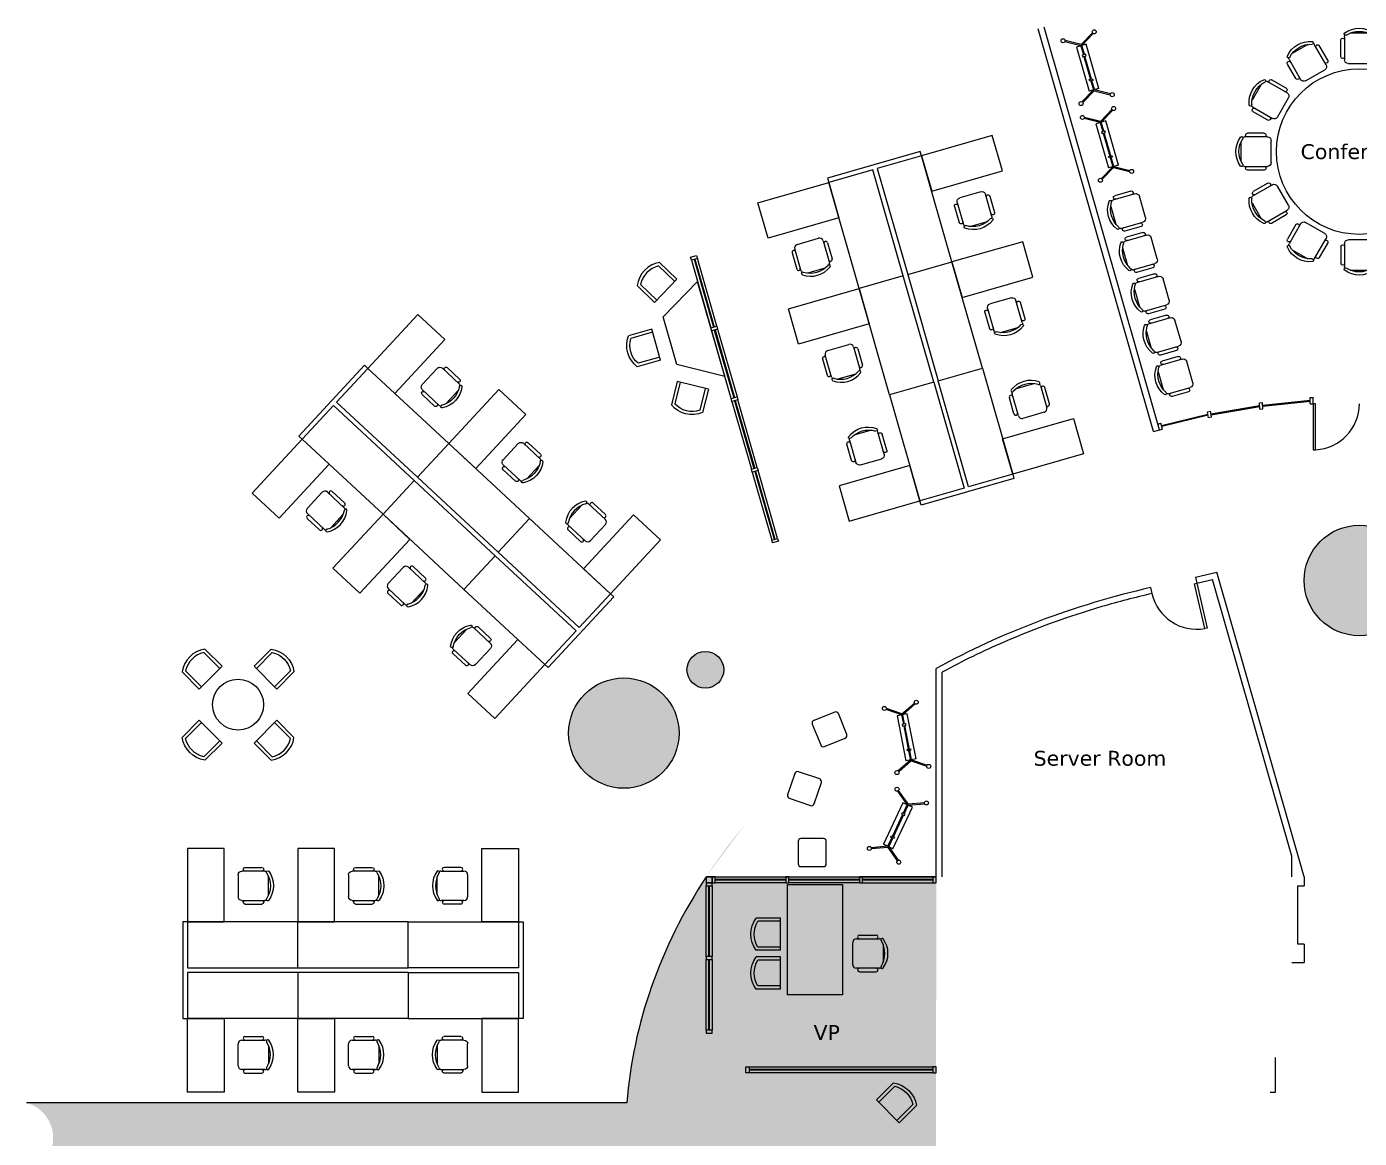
# Model space of a CAD drawing. Header units: centimetres. Extents: x -2208 to 2099, y -1841 to 1842.
# Drawn here: x -2208 to 0, y 0 to 1842 of the extents above; entities that cross this region are included whole.
import ezdxf
from ezdxf.enums import TextEntityAlignment as Align

# ---------------------------------------------------------------- set-up
doc = ezdxf.new("R2010")
doc.units = ezdxf.units.CM
doc.header["$LTSCALE"] = 48
doc.header["$MEASUREMENT"] = 0
doc.layers.get('0').update_dxf_attribs({"linetype": 'CONTINUOUS'})
for name, color, linetype in [('A-door', 3, 'CONTINUOUS'), ('A-flor-patn', 5, 'CONTINUOUS'), ('A-note', 7, 'CONTINUOUS'), ('A-wall', 1, 'CONTINUOUS')]:
    doc.layers.add(name, color=color, linetype=linetype)
for name, color, linetype, true_color in [('A-flor-fill', 7, 'CONTINUOUS', 0xe8eafd), ('A-furn', 7, 'CONTINUOUS', 0x007300), ('A-furn-glass', 7, 'CONTINUOUS', 0x009494), ('A-furn-syst', 7, 'CONTINUOUS', 0x850000)]:
    doc.layers.add(name, color=color, linetype=linetype, true_color=true_color)
doc.styles.add('Title', font='verdana.ttf')

# ---------------------------------------------------------------- blocks, each defined once
blk = doc.blocks.new('CoffeeChair')
at = {"linetype": 'Continuous'}
for p, q in [((-10.49999999978263, -6.756363620752381e-05), (-10.50010151138667, 15.77575360218032)), ((-8.399999999825923, -5.405090894328168e-05), (-8.400094464599533, 14.68062594878722)), ((8.399999999826377, 5.405090894328168e-05), (8.399905535052767, 14.68073405060511)), ((10.49999999978286, 6.756363620752381e-05), (10.4998984887593, 15.77579851126859)), ((10.49999999978286, 6.756363620752381e-05), (-10.49999999978263, -6.756363620752381e-05))]:
    blk.add_line(p, q, dxfattribs=at)
for radius, start, end in [(17.54929558892543, 53.25083670738347, 126.7494083498814), (15.44929558892548, 57.06374148575811, 122.9369358688072)]:
    blk.add_arc((-7.144025016714295e-05, 1.714205174906283), radius, start, end, dxfattribs=at)
blk = doc.blocks.new('OfficeChair')
at = {"color": 0}
for p, q in [((-9.599999999999909, 2.400000000000091), (-9.599999999999909, 17.40000000000009)), ((-5.952091793397813, 19.79999999999995), (5.952091793397813, 19.79999999999995)), ((9.599999999999909, 17.40000000000009), (9.599999999999909, 2.400000000000091)), ((-12, 4.400000000000091), (-12, 15.40000000000009)), ((12, 4.400000000000091), (12, 15.40000000000009)), ((7.199999999999818, 0), (-7.199999999999818, 0))]:
    blk.add_line(p, q, dxfattribs=at)
for centre, radius, start, end in [((-8.93427515625126, 19.21854397323614), 0.8634848993067097, 126.1745029890212, 306.1745029890212), ((-7.199999999999818, 17.40000000000009), 2.4, 153.7164312021626, 180), ((0, 7), 16, 53.8254970109788, 126.1745029890212), ((0, 5.258873381212197), 15.71215325983861, 57.57575250459609, 122.4242474954039), ((8.93427515625126, 19.21854397323614), 0.8634848993067097, 233.8254970109788, 53.8254970109788), ((7.199999999999818, 17.40000000000009), 2.4, 0, 26.28356879783745), ((-10.80000000000018, 15.40000000000009), 1.2, 0, 180), ((10.80000000000018, 15.40000000000009), 1.2, 0, 180), ((-10.80000000000018, 4.400000000000091), 1.2, 180, 0), ((-7.199999999999818, 2.400000000000091), 2.4, 180, 270), ((7.199999999999818, 2.400000000000091), 2.4, 270, 0), ((10.80000000000018, 4.400000000000091), 1.2, 180, 0)]:
    blk.add_arc(centre, radius, start, end, dxfattribs=at)
blk = doc.blocks.new('*U9')
at = {"layer": 'A-furn', "xscale": -2.54, "yscale": 2.54, "zscale": 2.54}
blk.add_blockref('OfficeChair', (-1.565681138486535e-15, -29.21), dxfattribs=at)
blk = doc.blocks.new('*U10')
at = {"layer": 'A-wall', "color": 0, "linetype": 'ByBlock', "lineweight": -2, "transparency": 16777216}
blk.add_blockref('*U9', (-1.271119140942602e-07, 1809.915280010283), dxfattribs=at)
for p, rotation in [((-87.63000012711194, 1786.434892277544), 29.99999999999999), ((87.62999987288818, 1786.434892277544), 329.9999999999999), ((-151.7796123943727, 1722.285280010283), 59.99999999999999), ((151.7796121401489, 1722.285280010283), 299.9999999999999), ((-175.260000127112, 1634.655280010283), 90), ((175.2599998728882, 1634.655280010283), 270), ((-151.7796123943727, 1547.025280010283), 120), ((151.7796121401489, 1547.025280010283), 240), ((-87.63000012711205, 1482.875667743022), 150), ((87.629999872888, 1482.875667743022), 209.9999999999999), ((-1.271119570205798e-07, 1459.395280010283), 180)]:
    blk.add_blockref('*U9', p, dxfattribs=dict(at, rotation=rotation))

msp = doc.modelspace()

# ---------------------------------------------------------------- hatches: boundary and pattern name
at = {"layer": 'A-flor-fill'}
h = msp.add_hatch(color=256, dxfattribs=at)
h.dxf.hatch_style = 1
h.paths.add_polyline_path([(1038.39236687405, 1201.298669397598, 1), (916.4723668740497, 1201.298669397598, 1)])
h.paths.add_polyline_path([(1916.516703142678, 128.748963809152, 1), (2099.396703142678, 128.748963809152, 1)])
h.paths.add_polyline_path([(1607.486372009439, -116.9105131654046, 1), (1485.566372009439, -116.9105131654046, 1)])
h.paths.add_polyline_path([(91.55092720561959, 923.9920623268588, 1), (-91.3290727943803, 923.9920623268588, 1)])
h.paths.add_polyline_path([(111.4973584997558, -760.3382769764362, 1), (50.53735849975578, -760.3382769764362, 1)])
h.paths.add_polyline_path([(732.6353299377148, -993.1944696397625, 1), (671.6753299377148, -993.1944696397625, 1)])
h.paths.add_polyline_path([(59.52319557057933, -1204.308879529106, 1), (-123.3568044294208, -1204.308879529106, 1)])
h.paths.add_polyline_path([(-973.8901556576553, -803.5186536380791, 1), (-1095.810155657655, -803.5186536380791, 1)])
h.paths.add_polyline_path([(-1140.830466512913, -685.0511847122086, 1), (-1201.790466512913, -685.0511847122086, 1)])
h.paths.add_polyline_path([(-1052.920558636741, 776.1319916199685, 1), (-1113.880558636741, 776.1319916199685, 1)])
h.paths.add_polyline_path([(-1309.946514832543, 671.0814089904317, 1), (-1127.066514832543, 671.0814089904317, 1)])
h = msp.add_hatch(color=256, dxfattribs=at)
h.dxf.hatch_style = 1
edge = h.paths.add_edge_path()
edge.add_line((-700.9290977978502, 433.0409012155934), (-1082.150927205622, 433.1385325023165))
edge.add_ellipse((3.374644518381619, 0.09367149388262078), major_axis=(-1219.200000930956, 0), ratio=0.7801877187911285, start_angle=332.9183807886959, end_angle=356.4781850931019)
edge.add_line((-1213.522875674057, 58.52482332331467), (-2207.982255270148, 58.52482354280807))
edge.add_arc((-2225.04, 2.220050873802393e-07), 60.96, 0, 73.75061869493283, ccw=False)
edge.add_arc((-2225.04, -2.22005096404132e-07), 60.96000000000001, -73.75061869493283, 4.173214165348327e-07, ccw=False)
edge.add_line((-2207.982255270148, -58.52482354280809), (-1213.508073381322, -58.52482376230438))
edge.add_ellipse((3.374644518381619, 0.09367149388262078), major_axis=(-1219.200000930956, 0), ratio=0.7801877187911285, start_angle=363.5331209494697, end_angle=387.0942941384804)
edge.add_line((-1082.028112448621, -433.1385325022462), (-701.150952186485, -433.2360755188611))
edge.add_line((-701.1509521864849, -433.2360755188611), (-700.9290977978503, 433.0409012155934))

# ---------------------------------------------------------------- linework, layer by layer
at = {"layer": 'A-door'}
for points in [[(-76.08907279438037, 1140.623358790004), (-72.27907279438037, 1140.623358790004), (-72.27907279438037, 1216.823358790004), (-76.08907279438037, 1216.823358790004)], [(-252.0242866802363, 845.2392323024441), (-255.7367928551679, 844.3828457652413), (-272.8645235992234, 918.6329692638535), (-269.1520174242918, 919.4893558010564)]]:
    msp.add_lwpolyline(points, close=True, dxfattribs=at)
for centre, start, end in [((-76.08907279438037, 1216.823358790004), 272.8624052260994, 0), ((-269.1520174242918, 919.4893558010564), 192.9895518277201, 280.1271466015984)]:
    msp.add_arc(centre, 76.295190543048, start, end, dxfattribs=at)
at = {"layer": 'A-flor-patn'}
for p, q in [((-1082.150927205621, 433.1385325023166), (-700.9290977978504, 433.0409012155934)), ((-1213.522875674057, 58.52482332331466), (-2207.982255270148, 58.52482354280808))]:
    msp.add_line(p, q, dxfattribs=at)
for centre, radius in [((0.1109272056196278, 923.9920623268588), 91.44), ((-1083.400558636741, 776.1319916199685), 30.48), ((-1218.506514832543, 671.0814089904317), 91.44)]:
    msp.add_circle(centre, radius, dxfattribs=at)
msp.add_ellipse((3.374644518381619, 0.09367149388262078), major_axis=(-1219.200000930956, 0), ratio=0.7801877187911285, start_param=5.810521885170979, end_param=6.221718041408397, dxfattribs=at)
at = {"layer": 'A-furn'}
for p, q in [((-461.4034460098839, 1810.091918450623), (-487.8588787781761, 1816.694735933146)), ((-460.9421416625864, 1811.940221266494), (-487.3975744308775, 1818.543038749021)), ((-452.2467991794799, 1812.715169072124), (-468.7287634742104, 1807.993317953418)), ((-460.9421416625864, 1811.940221266494), (-441.9962176020225, 1831.549889370683)), ((-459.572116643803, 1810.616568574921), (-440.626192583238, 1830.22623667911)), ((-431.2607942074496, 1739.461994428881), (-452.2467991794799, 1812.715169072124)), ((-468.7287634742104, 1807.993317953418), (-447.7427585021778, 1734.740143310171)), ((-459.572116643803, 1810.616568574921), (-461.4034460098839, 1810.091918450623)), ((-461.4034460098839, 1810.091918450623), (-457.0691355610814, 1794.962693012652)), ((-455.2378061950006, 1795.487343136953), (-459.572116643803, 1810.616568574921)), ((-456.3624566472777, 1792.495978935415), (-445.4584304004596, 1754.434683322581)), ((-443.6271010343788, 1754.959333446882), (-454.5311272811992, 1793.020629059715)), ((-444.7517514866548, 1751.967969245344), (-440.4174410378558, 1736.838743807376)), ((-438.5861116717727, 1737.363393931675), (-442.9204221205763, 1752.492619369645)), ((-440.4174410378558, 1736.838743807376), (-459.3633650984208, 1717.229075703188)), ((-439.0474160190713, 1735.515091115803), (-457.9933400796329, 1715.905423011614)), ((-431.2607942074496, 1739.461994428881), (-447.7427585021778, 1734.740143310171)), ((-440.4174410378558, 1736.838743807376), (-438.5861116717727, 1737.363393931675)), ((-439.0474160190713, 1735.515091115803), (-412.591983250779, 1728.912273633276)), ((-438.5861116717727, 1737.363393931675), (-412.1306789034839, 1730.76057644915)), ((-428.8163104197424, 1684.813988080836), (-409.8703863591784, 1704.423656185025)), ((-427.446285400959, 1683.490335389263), (-408.500361340394, 1703.100003493452)), ((-429.2776147670398, 1682.965685264965), (-455.733047535332, 1689.568502747488)), ((-428.8163104197424, 1684.813988080836), (-455.2717431880334, 1691.416805563363)), ((-420.1209679366359, 1685.588935886466), (-436.6029322313664, 1680.867084767759)), ((-436.6029322313664, 1680.867084767759), (-415.6169272593337, 1607.613910124513)), ((-427.446285400959, 1683.490335389263), (-429.2776147670398, 1682.965685264965)), ((-429.2776147670398, 1682.965685264965), (-424.9433043182373, 1667.836459826994)), ((-423.1119749521566, 1668.361109951295), (-427.446285400959, 1683.490335389263)), ((-399.1349629646055, 1612.335761243223), (-420.1209679366359, 1685.588935886466)), ((-424.2366254044337, 1665.369745749757), (-413.3325991576156, 1627.308450136923)), ((-411.5012697915348, 1627.833100261223), (-422.4052960383552, 1665.894395874057)), ((-674.8511064111382, 1451.7904668722), (-725.2175183440162, 1627.598086016033)), ((-399.1349629646055, 1612.335761243223), (-415.6169272593337, 1607.613910124513)), ((-412.6259202438108, 1624.841736059686), (-408.2916097950118, 1609.712510621718)), ((-406.4602804289287, 1610.237160746017), (-410.7945908777323, 1625.366386183987)), ((-408.2916097950118, 1609.712510621718), (-427.2375338555768, 1590.10284251753)), ((-406.9215847762273, 1608.388857930144), (-425.8675088367889, 1588.779189825956)), ((-408.2916097950118, 1609.712510621718), (-406.4602804289287, 1610.237160746017)), ((-406.9215847762273, 1608.388857930144), (-380.466152007935, 1601.786040447618)), ((-406.4602804289287, 1610.237160746017), (-380.0048476606399, 1603.634343263492)), ((-828.6827731619516, 1407.719856430942), (-879.0491850948306, 1583.527475574774)), ((-748.1042810543821, 1430.804461900172), (-674.8511064111382, 1451.7904668722)), ((-624.4846944782591, 1275.982847728368), (-674.8511064111382, 1451.7904668722)), ((-755.4295985187064, 1428.70586140297), (-828.6827731619516, 1407.719856430942)), ((-778.3163612290724, 1231.91223728711), (-828.6827731619516, 1407.719856430942)), ((-1508.63844186876, 1150.950000690308), (-1642.659165042462, 1275.382874803274)), ((-697.7378691215031, 1254.99684275634), (-624.4846944782591, 1275.982847728368)), ((-697.7378691215031, 1254.99684275634), (-624.4846944782591, 1275.982847728368)), ((-624.4846944782591, 1275.982847728368), (-574.11828254538, 1100.175228584535)), ((-705.0631865858285, 1252.898242259138), (-778.3163612290724, 1231.91223728711)), ((-705.0631865858285, 1252.898242259138), (-778.3163612290724, 1231.91223728711)), ((-778.3163612290724, 1231.91223728711), (-727.9499492961934, 1056.104618143277)), ((-1617.517206717578, 1033.681867913349), (-1751.537929891279, 1158.114742026315)), ((-1560.485472749149, 1095.10803270128), (-1508.63844186876, 1150.950000690308)), ((-1374.617718695059, 1026.517126577342), (-1508.63844186876, 1150.950000690308)), ((-1565.670175837189, 1089.523835902377), (-1617.517206717578, 1033.681867913349)), ((-1483.496483543876, 909.2489938003828), (-1617.517206717578, 1033.681867913349)), ((-1426.464749575448, 970.6751585883137), (-1374.617718695059, 1026.517126577342)), ((-1426.464749575448, 970.6751585883137), (-1374.617718695059, 1026.517126577342)), ((-1374.617718695059, 1026.517126577342), (-1240.596995521357, 902.0842524643756)), ((-1431.649452663487, 965.0909617894107), (-1483.496483543876, 909.2489938003828)), ((-1431.649452663487, 965.0909617894107), (-1483.496483543876, 909.2489938003828)), ((-1483.496483543876, 909.2489938003828), (-1349.475760370175, 784.8161196874167)), ((-758.2651639175893, 701.2048400998557), (-784.0552672716908, 710.0568280488902)), ((-757.6467217852843, 703.0066598269615), (-783.4368251393857, 711.8586477759961)), ((-757.6467217852843, 703.0066598269615), (-737.0856236703763, 720.9155505233219)), ((-756.395521194724, 701.5701633660613), (-735.8344230798137, 719.4790540624223)), ((-748.9169503032566, 703.0314564308867), (-765.7437348090567, 699.7435470350291)), ((-765.7437348090567, 699.7435470350291), (-751.1308041608019, 624.9578381203626)), ((-756.395521194724, 701.5701633660613), (-758.2651639175893, 701.2048400998557)), ((-758.2651639175893, 701.2048400998557), (-755.2471060223018, 685.7590951854717)), ((-753.3774632994364, 686.1244184516784), (-756.395521194724, 701.5701633660613)), ((-734.3040196550018, 628.2457475162214), (-748.9169503032566, 703.0314564308867)), ((-754.7550328539353, 683.2407748279672), (-747.1623643329898, 644.3831964570754)), ((-745.2927216101233, 644.748519723282), (-752.8853901310687, 683.6060980941728)), ((-746.670291164621, 641.8648760995709), (-743.6522332693345, 626.4191311851893)), ((-741.782590546468, 626.7844544513947), (-744.8006484417544, 642.2301993657776)), ((-743.6522332693345, 626.4191311851893), (-764.2133313842425, 608.5102404888271)), ((-742.401032678773, 624.9826347242878), (-762.9621307936821, 607.0737440279279)), ((-734.3040196550018, 628.2457475162214), (-751.1308041608019, 624.9578381203626)), ((-743.6522332693345, 626.4191311851893), (-741.782590546468, 626.7844544513947)), ((-742.401032678773, 624.9826347242878), (-716.6109293246716, 616.1306467752532)), ((-741.782590546468, 626.7844544513947), (-715.9924871923665, 617.9324665023596)), ((-749.074640074544, 552.614502077925), (-764.6902263019819, 574.967143721331)), ((-747.5129778309682, 553.7054814714005), (-763.128564058406, 576.0581231148064)), ((-755.9772280407177, 555.8422999912458), (-788.2552071739295, 486.8164203295138)), ((-740.4464051168285, 548.5797546862739), (-755.9772280407177, 555.8422999912458)), ((-749.074640074544, 552.614502077925), (-755.741120064889, 538.3583541424605)), ((-747.348993083001, 551.8075525995947), (-749.074640074544, 552.614502077925)), ((-747.5129778309682, 553.7054814714005), (-720.3472292123693, 556.052655017645)), ((-747.348993083001, 551.8075525995947), (-720.183244464402, 554.1547261458392)), ((-756.8280428624391, 536.033989227432), (-773.5992164198619, 500.1691352666847)), ((-772.7243842500391, 479.5538750245419), (-740.4464051168285, 548.5797546862739)), ((-771.8735694283189, 499.3621857883546), (-755.102395870896, 535.2270397491018)), ((-754.0154730733458, 537.5514046641302), (-747.348993083001, 551.8075525995947)), ((-772.7243842500391, 479.5538750245419), (-788.2552071739295, 486.8164203295138)), ((-774.686139217411, 497.8447703516563), (-781.3526192077559, 483.5886224161929)), ((-779.6269722162127, 482.7816729378628), (-772.9604922258678, 497.037820873326)), ((-781.3526192077559, 483.5886224161929), (-808.5183678263547, 481.2414488699474)), ((-781.1886344597897, 481.6906935443861), (-808.3543830783875, 479.3435199981416)), ((-781.3526192077559, 483.5886224161929), (-779.6269722162127, 482.7816729378628)), ((-781.1886344597897, 481.6906935443861), (-765.5730482323509, 459.3380519009801)), ((-779.6269722162127, 482.7816729378628), (-764.011385988775, 460.4290312944556)), ((-1758.786897501055, 358.1400000383641), (-1941.666897501097, 358.1400000383641)), ((-1575.906897501013, 358.1400000383641), (-1758.786897501055, 358.1400000383641)), ((-1758.786897501055, 281.9400000383664), (-1758.786897501055, 358.1400000383641)), ((-1575.906897501013, 281.9400000383664), (-1575.906897501013, 358.1400000383641)), ((-1575.906897501013, 358.1400000383641), (-1393.026897500972, 358.1400000383641)), ((-1575.906897501013, 281.9400000383664), (-1575.906897501013, 358.1400000383641)), ((-1758.786897501055, 274.3200000383664), (-1758.786897501055, 198.1200000383687)), ((-1575.906897501013, 274.3200000383664), (-1575.906897501013, 198.1200000383687)), ((-1575.906897501013, 274.3200000383664), (-1575.906897501013, 198.1200000383687)), ((-1758.786897501055, 198.1200000383687), (-1941.666897501097, 198.1200000383687)), ((-1575.906897501013, 198.1200000383687), (-1758.786897501055, 198.1200000383687)), ((-1575.906897501013, 198.1200000383687), (-1393.026897500972, 198.1200000383687))]:
    msp.add_line(p, q, dxfattribs=at)
for points in [[(-452.6931172944625, 1793.547193087938), (-453.3997962082627, 1796.013907165172), (-458.9071455478147, 1794.436128984429), (-458.2004666340121, 1791.969414907193)], [(-441.7890910476444, 1755.485897475104), (-441.0824121338408, 1753.019183397867), (-446.5897614733904, 1751.441405217121), (-447.2964403871928, 1753.908119294358)], [(-708.4287143663933, 1568.995546301432), (-591.2236349371967, 1602.573154256678), (-608.0124389148195, 1661.175693971278), (-725.2175183440162, 1627.598086016033)], [(-420.5672860516185, 1666.42095990228), (-421.2739649654187, 1668.887673979514), (-426.7813143049706, 1667.309895798771), (-426.0746353911681, 1664.843181721535)], [(-409.6632598048004, 1628.359664289445), (-408.9565808909967, 1625.892950212208), (-414.4639302305463, 1624.315172031463), (-415.1706091443488, 1626.7818861087)], [(-862.2603811172078, 1524.924935860174), (-979.4654605464043, 1491.347327904929), (-996.2542645240272, 1549.949867619529), (-879.0491850948306, 1583.527475574774)], [(-658.0623024335152, 1393.1879271576), (-540.8572230043176, 1426.765535112846), (-557.6460269819405, 1485.368074827446), (-674.8511064111382, 1451.7904668722)], [(-811.8939691843286, 1349.117316716342), (-929.0990486135252, 1315.539708761096), (-945.8878525911481, 1374.142248475696), (-828.6827731619516, 1407.719856430942)], [(-1597.985590651236, 1233.90525009896), (-1515.03034124261, 1323.252398881409), (-1559.703915633835, 1364.730023585723), (-1642.659165042462, 1275.382874803274)], [(-1463.964867477535, 1109.472375985994), (-1381.009618068908, 1198.819524768442), (-1425.683192460133, 1240.297149472757), (-1508.63844186876, 1150.950000690308)], [(-590.9070865230029, 1158.777768299135), (-473.7020070938063, 1192.355376254381), (-456.9132031161823, 1133.752836539781), (-574.11828254538, 1100.175228584535)], [(-1706.864355500054, 1116.637117322001), (-1789.819604908681, 1027.289968539552), (-1834.493179299906, 1068.767593243866), (-1751.537929891279, 1158.114742026315)], [(-744.7387532738173, 1114.707157857877), (-861.943832703014, 1081.129549902631), (-845.155028725391, 1022.527010188031), (-727.9499492961934, 1056.104618143277)], [(-1572.843632326352, 992.2042432090345), (-1655.798881734979, 902.8570944265855), (-1700.472456126205, 944.3347191308999), (-1617.517206717578, 1033.681867913349)], [(-1285.270569912582, 943.5618771686895), (-1202.315320503956, 1032.909025951139), (-1157.641746112731, 991.4314012468246), (-1240.596995521357, 902.0842524643756)], [(-1394.1493347614, 826.2937443917308), (-1477.104584170027, 736.9465956092818), (-1432.431009778802, 695.4689709049675), (-1349.475760370175, 784.8161196874167)], [(-751.0089270218627, 683.9727540459153), (-751.5010001902316, 686.4910744034191), (-757.1235691315065, 685.3924392337303), (-756.6314959631388, 682.8741188762253)], [(-743.4162585009174, 645.115175675024), (-742.9241853325497, 642.5968553175202), (-748.5467542738257, 641.498220147829), (-749.0388274421935, 644.016540505334)], [(-753.3704537840266, 534.4171465494227), (-752.2835309864776, 536.7415114644512), (-757.4730621517572, 539.1682473421396), (-758.5599849493074, 536.8438824271111)], [(-770.1416273414494, 498.5522925886755), (-771.2285501389985, 496.2279276736469), (-776.4180813042805, 498.6546635513354), (-775.3311585067302, 500.9790284663638)], [(-1880.706897501094, 358.1400000383641), (-1880.706897501094, 480.0600000383664), (-1941.666897501097, 480.0600000383664), (-1941.666897501097, 358.1400000383641)], [(-1697.826897501053, 358.1400000383641), (-1697.826897501053, 480.0600000383664), (-1758.786897501055, 480.0600000383664), (-1758.786897501055, 358.1400000383641)], [(-1453.986897500974, 358.1400000383641), (-1453.986897500974, 480.0600000383664), (-1393.026897500972, 480.0600000383664), (-1393.026897500972, 358.1400000383641)], [(-856.0909272056219, 237.5585325023188), (-947.530927205622, 237.5585325023188), (-947.530927205622, 420.4385325023165), (-856.0909272056219, 420.4385325023165)], [(-1880.706897501094, 198.1200000383687), (-1880.706897501094, 76.20000003836641), (-1941.666897501097, 76.20000003836641), (-1941.666897501097, 198.1200000383687)], [(-1697.826897501053, 198.1200000383687), (-1697.826897501053, 76.20000003836641), (-1758.786897501055, 76.20000003836641), (-1758.786897501055, 198.1200000383687)], [(-1453.986897500974, 198.1200000383687), (-1453.986897500974, 76.20000003836641), (-1393.026897500972, 76.20000003836641), (-1393.026897500972, 198.1200000383687)]]:
    msp.add_lwpolyline(points, close=True, dxfattribs=at)
at = {"layer": 'A-furn', "flags": 128}
for points in [[(-906.2450046073628, 686.0281918903523), (-892.3157720660254, 651.4421293750441, 0.4142135623731023), (-886.2767560798271, 648.8708386863791), (-851.6906935645201, 662.8000712277166, 0.41421356237309), (-849.1194028758539, 668.839087213916), (-863.0486354171913, 703.4251497292241, 0.4142135623731014), (-869.0876514033896, 705.9964404178892), (-903.6737139186978, 692.0672078765517, 0.4142135623730911)], [(-944.2775974799591, 563.0886379058534), (-908.9799611647632, 551.0763063227009, 0.4142135623731023), (-903.0909801308225, 553.9747804504187), (-891.0786485476694, 589.2724167656147, 0.41421356237309), (-893.9771226753872, 595.1613977995565), (-929.2747589905844, 607.1737293827096, 0.4142135623731014), (-935.163740024525, 604.2752552549917), (-947.1760716076781, 568.9776189397952, 0.4142135623730911)], [(-925.0744566646158, 449.8864933825961), (-887.7888127859604, 449.8867333019938, 0.4142135623731023), (-883.1476547697328, 454.5279510468941), (-883.1478946891306, 491.8135949255494, 0.41421356237309), (-887.7891124340314, 496.4547529417777), (-925.0747563126866, 496.4545130223799, 0.4142135623731014), (-929.7159143289144, 491.8132952774797), (-929.7156744095166, 454.5276513988244, 0.4142135623730911)]]:
    msp.add_lwpolyline(points, format="xyb", close=True, dxfattribs=at)
at = {"layer": 'A-furn'}
for centre, radius in [((-439.0786860880369, 1833.198795221247), 3.351250608224261), ((-490.7456388902038, 1818.396939415318), 3.351250608224261), ((-1.271119248258401e-07, 1634.655280010283), 137.16), ((-409.2439187914516, 1729.05837296698), 3.351250608224261), ((-460.9108715936185, 1714.25651716105), 3.351250608224261), ((-406.9528548451929, 1706.072562035589), 3.351250608224261), ((-458.6198076473598, 1691.270706229659), 3.351250608224261), ((-428.7850403507744, 1587.130283975392), 3.351250608224261), ((-377.1180875486075, 1601.932139781321), 3.351250608224261), ((-786.7850584851391, 712.0008240802899), 3.351250608224261), ((-734.0371781156027, 722.3076210454966), 3.351250608224261), ((-713.2626959789171, 615.9884704709593), 3.351250608224261), ((-766.0105763484535, 605.6816735057528), 3.351250608224261), ((-765.7494792483642, 578.1465876718829), 3.351250608224261), ((-717.064123508091, 555.3802730029697), 3.351250608224261), ((-811.6374887826659, 480.0159020128168), 3.351250608224261), ((-762.9521330423926, 457.2495873439037), 3.351250608224261)]:
    msp.add_circle(centre, radius, dxfattribs=at)
at = {"layer": 'A-furn-glass'}
for p, q in [((-1102.164528073801, 1456.195769576666), (-1069.985987116694, 1343.874235123686)), ((-1100.943641829747, 1456.545536326199), (-1068.76510087264, 1344.22400187322)), ((-1068.586920118559, 1338.990690147471), (-1036.408379161452, 1226.669155694491)), ((-1067.366033874506, 1339.340456897003), (-1035.187492917398, 1227.018922444024)), ((-1035.009312163318, 1221.785610718274), (-1002.830771206212, 1109.464076265294)), ((-1033.788425919264, 1222.135377467808), (-1001.609884962158, 1109.813843014828)), ((-159.9781640463903, 1214.322695134827), (-81.16907279438037, 1222.551650799112)), ((-159.8602520257784, 1213.058102584924), (-81.16907279438037, 1221.274746309374)), ((-250.6972784380637, 1198.989147879394), (-327.5548807053723, 1180.339389027276)), ((-250.4397839074292, 1197.744775320697), (-327.2554015505356, 1179.105204180579)), ((-245.7226667910318, 1200.018535542634), (-165.0363953145783, 1213.852908136638)), ((-245.4651701971895, 1198.774153013258), (-164.9181416210027, 1212.584651184414)), ((-1001.431704208077, 1104.580531289077), (-969.253163250972, 992.2589968360986)), ((-1000.210817964023, 1104.930298038612), (-968.0322770069181, 992.6087635856321)), ((-950.070927205622, 428.6935325023165), (-1066.910927205622, 428.6935325023165)), ((-950.070927205622, 427.4235325023164), (-1066.910927205622, 427.4235325023164)), ((-828.150927205622, 428.6935325023165), (-944.9909272056219, 428.6935325023165)), ((-828.150927205622, 427.4235325023164), (-944.9909272056219, 427.4235325023164)), ((-706.2309272056219, 428.6935325023153), (-823.070927205622, 428.6935325023165)), ((-706.2309272056219, 427.4235325023153), (-823.070927205622, 427.4235325023164)), ((-1077.705927205622, 301.0585325023164), (-1077.705927205622, 417.8985325023165)), ((-1076.435927205622, 301.0585325023164), (-1076.435927205622, 417.8985325023165)), ((-1077.705927205622, 179.1385325023165), (-1077.705927205622, 295.9785325023165)), ((-1076.435927205622, 179.1385325023165), (-1076.435927205622, 295.9785325023165)), ((-706.2309272056254, 113.733532502313), (-1011.030927205622, 113.7335325023165)), ((-706.2309272056254, 112.463532502313), (-1011.030927205622, 112.4635325023165))]:
    msp.add_line(p, q, dxfattribs=at)
at = {"layer": 'A-furn-syst'}
for p, q in [((-727.3161188412228, 1634.923403480371), (-881.1477855920373, 1590.852793039113)), ((-725.2175183440207, 1627.598086016045), (-727.3161188412228, 1634.923403480371)), ((-725.2175183440162, 1627.598086016033), (-798.4706929872613, 1606.612081044005)), ((-881.1477855920373, 1590.852793039113), (-879.0491850948341, 1583.527475574787)), ((-805.7960104515855, 1604.513480546816), (-879.0491850948341, 1583.527475574786)), ((-755.429598518718, 1428.705861403023), (-805.7960104515855, 1604.513480546816)), ((-798.4706929872613, 1606.612081044005), (-748.1042810543821, 1430.804461900172)), ((-1064.491999018451, 1345.448185496588), (-1096.670539975556, 1457.769719949568)), ((-1106.43762992799, 1454.971585953297), (-1074.259088970884, 1342.650051500318)), ((-1051.181426270805, 1262.09579363274), (-1096.303207979037, 1419.596650041267)), ((-705.0631865858388, 1252.898242259191), (-755.4295985187064, 1428.705861402985)), ((-748.1042810543821, 1430.804461900172), (-697.7378691215031, 1254.99684275634)), ((-1040.681481015642, 1225.444972071123), (-1072.860021972749, 1337.766506524102)), ((-1063.092932020316, 1340.564640520372), (-1030.91439106321, 1228.243106067393)), ((-1648.243361841375, 1280.567577891322), (-1757.122126690193, 1163.299445114363)), ((-1642.659165042462, 1275.382874803274), (-1694.506195922851, 1219.540906814246)), ((-1642.659165042472, 1275.382874803283), (-1648.243361841375, 1280.567577891322)), ((-705.0631865858088, 1252.898242259087), (-654.6967746529413, 1077.090623115294)), ((-647.3714571886251, 1079.189223612507), (-697.7378691215031, 1254.99684275634)), ((-1694.506195922851, 1219.540906814246), (-1560.485472749149, 1095.10803270128)), ((-1039.282414017508, 1220.561427094905), (-1007.103873060402, 1108.239892641926)), ((-997.3367831079685, 1111.038026638196), (-1029.515324065075, 1223.359561091175)), ((-1699.690899010897, 1213.956710015356), (-1751.537929891289, 1158.114742026323)), ((-1565.670175837225, 1089.523835902417), (-1699.690899010897, 1213.956710015356)), ((-1757.122126690193, 1163.299445114363), (-1751.53792989129, 1158.114742026324)), ((-963.7591751527273, 993.832947209001), (-995.9377161098334, 1106.15448166198)), ((-1431.649452663524, 965.0909617894508), (-1565.670175837196, 1089.52383590239)), ((-1560.485472749149, 1095.10803270128), (-1426.464749575448, 970.6751585883137)), ((-1005.704806062265, 1103.35634766571), (-973.5262651051604, 991.0348132127298)), ((-572.0196820481734, 1092.849911120197), (-725.8513487989878, 1048.779300678939)), ((-574.11828254538, 1100.175228584535), (-647.3714571886251, 1079.189223612507)), ((-574.1182825453765, 1100.175228584523), (-572.0196820481734, 1092.849911120197)), ((-654.6967746529413, 1077.090623115294), (-727.949949296191, 1056.104618143266)), ((-725.8513487989878, 1048.779300678939), (-727.9499492961899, 1056.104618143265)), ((-1431.649452663444, 965.0909617893769), (-1297.628729489772, 840.6580876764385)), ((-1292.444026401746, 846.2422844753477), (-1426.464749575448, 970.6751585883137)), ((-1235.012798722444, 896.899549376327), (-1343.891563571262, 779.6314165993679)), ((-1240.596995521357, 902.0842524643756), (-1292.444026401746, 846.2422844753477)), ((-1240.596995521347, 902.084252464366), (-1235.012798722444, 896.899549376327)), ((-1297.628729489772, 840.6580876764385), (-1349.475760370166, 784.8161196874081)), ((-1343.891563571262, 779.6314165993679), (-1349.475760370165, 784.816119687407)), ((-1066.910927205622, 433.1385325023165), (-950.070927205622, 433.1385325023165)), ((-950.070927205622, 422.9785325023165), (-1066.910927205622, 422.9785325023165)), ((-944.9909272056219, 433.1385325023165), (-828.150927205622, 433.1385325023165)), ((-828.150927205622, 422.9785325023165), (-944.9909272056219, 422.9785325023165)), ((-706.2309272056219, 433.1385325023153), (-823.070927205622, 433.1385325023165)), ((-823.070927205622, 422.9785325023165), (-706.2309272056219, 422.9785325023153)), ((-1082.150927205622, 301.0585325023164), (-1082.150927205622, 417.8985325023165)), ((-1071.990927205622, 417.8985325023165), (-1071.990927205622, 301.0585325023164)), ((-1941.66689750111, 358.1400000383641), (-1949.28689750111, 358.1400000383641)), ((-1949.28689750111, 358.1400000383641), (-1949.28689750111, 198.1200000383687)), ((-1941.666897501097, 358.1400000383641), (-1941.666897501097, 281.9400000383664)), ((-1393.026897500972, 358.1400000383641), (-1393.026897500972, 281.9400000383664)), ((-1393.026897500958, 358.1400000383641), (-1385.406897500958, 358.1400000383641)), ((-1385.406897500958, 358.1400000383641), (-1385.406897500958, 198.1200000383687)), ((-1082.150927205622, 179.1385325023165), (-1082.150927205622, 295.9785325023165)), ((-1071.990927205622, 295.9785325023165), (-1071.990927205622, 179.1385325023165)), ((-1941.666897501097, 281.9400000383664), (-1758.786897501055, 281.9400000383664)), ((-1758.786897501109, 274.3200000383711), (-1941.66689750111, 274.3200000383711)), ((-1941.66689750111, 274.3200000383711), (-1941.666897501109, 198.1200000383687)), ((-1758.786897501055, 281.9400000383664), (-1575.906897501013, 281.9400000383664)), ((-1575.906897501068, 274.3200000383711), (-1758.786897501069, 274.3200000383711)), ((-1393.026897500972, 281.9400000383664), (-1575.906897501013, 281.9400000383664)), ((-1575.906897500959, 274.3200000383711), (-1393.026897500958, 274.3200000383711)), ((-1393.026897500958, 274.3200000383711), (-1393.026897500959, 198.1200000383687)), ((-1949.28689750111, 198.1200000383687), (-1941.66689750111, 198.1200000383687)), ((-1385.406897500958, 198.1200000383687), (-1393.026897500958, 198.1200000383687)), ((-1011.030927205622, 118.1785325023165), (-706.2309272056254, 118.1785325023165)), ((-706.2309272056254, 108.018532502313), (-1011.030927205622, 108.0185325023165))]:
    msp.add_line(p, q, dxfattribs=at)
for points in [[(-1107.836696926125, 1459.855130929514), (-1098.069606973691, 1462.653264925784), (-1096.670539975556, 1457.769719949568), (-1106.43762992799, 1454.971585953297)], [(-1074.259088970884, 1342.650051500318), (-1064.491999018451, 1345.448185496588), (-1063.092932020316, 1340.564640520372), (-1072.860021972749, 1337.766506524102)], [(-1040.681481015642, 1225.444972071123), (-1030.91439106321, 1228.243106067393), (-1029.515324065075, 1223.359561091175), (-1039.282414017508, 1220.561427094905)], [(-1007.103873060402, 1108.239892641926), (-997.3367831079685, 1111.038026638196), (-995.9377161098334, 1106.15448166198), (-1005.704806062265, 1103.35634766571)], [(-973.5262651051604, 991.0348132127298), (-963.7591751527273, 993.832947209001), (-962.3601081545922, 988.9494022327845), (-972.1271981070254, 986.1512682365143)], [(-1082.150927205622, 422.9785325023165), (-1071.990927205622, 422.9785325023165), (-1071.990927205622, 433.1385325023165), (-1082.150927205622, 433.1385325023165)], [(-1082.150927205622, 417.8985325023165), (-1071.990927205622, 417.8985325023165), (-1071.990927205622, 422.9785325023165), (-1082.150927205622, 422.9785325023165)], [(-1066.910927205622, 422.9785325023165), (-1066.910927205622, 433.1385325023165), (-1071.990927205622, 433.1385325023165), (-1071.990927205622, 422.9785325023165)], [(-944.9909272056219, 422.9785325023165), (-944.9909272056219, 433.1385325023165), (-950.070927205622, 433.1385325023165), (-950.070927205622, 422.9785325023165)], [(-823.070927205622, 422.9785325023165), (-823.070927205622, 433.1385325023165), (-828.150927205622, 433.1385325023165), (-828.150927205622, 422.9785325023165)], [(-701.150927205622, 422.9785325023153), (-701.150927205622, 433.1385325023153), (-706.2309272056219, 433.1385325023153), (-706.2309272056219, 422.9785325023153)], [(-1082.150927205622, 295.9785325023165), (-1071.990927205622, 295.9785325023165), (-1071.990927205622, 301.0585325023164), (-1082.150927205622, 301.0585325023164)], [(-1082.150927205622, 174.0585325023165), (-1071.990927205622, 174.0585325023165), (-1071.990927205622, 179.1385325023165), (-1082.150927205622, 179.1385325023165)], [(-1016.110927205622, 108.0185325023165), (-1016.110927205622, 118.1785325023165), (-1011.030927205622, 118.1785325023165), (-1011.030927205622, 108.0185325023165)], [(-701.1509272056254, 108.0185325023136), (-701.1509272056254, 118.1785325023136), (-706.2309272056254, 118.1785325023136), (-706.2309272056254, 108.0185325023136)]]:
    msp.add_lwpolyline(points, close=True, dxfattribs=at)
at = {"layer": 'A-furn-syst', "flags": 128}
msp.add_lwpolyline([(-1051.181426270805, 1262.09579363274), (-1130.661743081658, 1281.932703123199), (-1153.222633935774, 1360.683131327462), (-1096.303207979037, 1419.596650041267)], dxfattribs=at)
at = {"layer": 'A-furn-syst'}
msp.add_circle((-1857.677965455643, 718.2700535817346), 42.18285275286378, dxfattribs=at)
at = {"layer": 'A-wall'}
for p, q in [((-340.6567090584663, 1170.641550633306), (-531.8491264932026, 1838.012570676366)), ((-330.8896191060343, 1173.439684629576), (-522.0820365407706, 1840.810704672636)), ((-165.4492672819514, 1218.280911416422), (-160.391206850244, 1218.752530615771)), ((-164.5052696536309, 1208.156647904629), (-165.4492672819514, 1218.280911416422)), ((-159.4472092219235, 1208.628267103978), (-160.391206850244, 1218.752530615771)), ((-81.16907279438037, 1216.823358790004), (-81.16907279438037, 1227.003038318481)), ((-81.16907279438037, 1227.003038318481), (-76.08907279438037, 1227.003038318481)), ((-81.16907279438037, 1216.823358790004), (-76.08907279438037, 1216.823358790004)), ((-76.08907279438037, 1216.823358790004), (-76.08907279438037, 1227.003038318481)), ((-251.5979138506464, 1203.341574278681), (-246.6233011720112, 1204.370956956581)), ((-249.5391484948465, 1193.392348921411), (-251.5979138506464, 1203.341574278681)), ((-244.5645358162113, 1194.421731599311), (-249.5391484948453, 1193.392348921411)), ((-244.5645358162113, 1194.421731599311), (-246.6233011720112, 1204.370956956581)), ((-164.5052696536309, 1208.156647904629), (-159.4472092219235, 1208.628267103978)), ((-340.6567090584663, 1170.641550633306), (-326.0060741298189, 1174.838751627711)), ((-333.6877531023055, 1183.206774582009), (-328.804208126089, 1184.605841580144)), ((-326.0060741298189, 1174.838751627711), (-328.8042081260901, 1184.605841580144)), ((-271.4359894983251, 929.3905628610106), (-235.8500201617169, 937.5993963598004)), ((-271.4359894983239, 929.3905628610108), (-269.1520174242895, 919.489355801045)), ((-91.32907279438153, 433.1385325023153), (-235.8500201617169, 937.5993963598004)), ((-345.6861129969315, 912.2628321169354), (-343.402140922897, 902.3616250569696)), ((-269.1520174242895, 919.489355801045), (-242.9612905245197, 925.5309311842731)), ((-111.6490727943815, 467.1760975225596), (-242.9612905245197, 925.5309311842731)), ((-700.9290727943816, 433.1385325023153), (-700.9290727943816, 778.3859925420323)), ((-690.7690727943815, 433.1385325023153), (-690.7690727943815, 772.3527844228819)), ((-111.6490727943815, 433.1385325023159), (-111.6490727943815, 467.1760975225596)), ((-91.32907279438153, 433.1385325023153), (-91.32907279438153, 417.8985325023153)), ((-101.4890727943815, 321.3785325023153), (-101.4890727943815, 417.8985325023153)), ((-101.4890727943815, 417.8985325023153), (-91.32907279438153, 417.8985325023153)), ((-91.32907279438153, 321.3785325023153), (-101.4890727943815, 321.3785325023153)), ((-91.32907279438153, 321.3785325023153), (-91.32907279438153, 290.8985325023153)), ((-111.6490727943815, 290.8985325023153), (-91.32907279438153, 290.8985325023153)), ((-138.7627816168681, 76.26853250231531), (-138.7627816168681, 133.4185325023153)), ((-147.6527816168681, 76.26853250231531), (-138.7627816168681, 76.26853250231531))]:
    msp.add_line(p, q, dxfattribs=at)
msp.add_ellipse((0, 0.09367149388146573), major_axis=(-1219.200000930956, 0), ratio=0.7801877187911285, start_param=11.28305288220283, end_param=11.60806723338185, dxfattribs=at)
msp.add_open_spline([(-343.4021409228993, 902.36162505697), (-371.3978201659403, 895.9036902620039), (-399.0921421412107, 888.6571260526882), (-482.2495976299518, 864.2509916997503), (-536.5199347103155, 844.6403662766921), (-623.710843543138, 806.8003244660975), (-657.8141541298927, 790.2144990089585), (-690.7690727943815, 772.3527844228812)], degree=3, knots=[11.28305303373737, 11.28305303373737, 11.28305303373737, 11.28305303373737, 11.35538134864038, 11.35538134864038, 11.50321431921776, 11.50321431921776, 11.60274561681711, 11.60274561681711, 11.60274561681711, 11.60274561681711], dxfattribs=at)

# ---------------------------------------------------------------- block references
at = {"layer": 'A-furn', "yscale": 2.54, "zscale": 2.54}
for name, p, xscale, rotation in [('OfficeChair', (-644.3186957660456, 1563.106354290927), -2.54, 195.9862635747229), ('OfficeChair', (-359.1931591746954, 1543.088332777094), -2.54, 105.9862635747229), ('OfficeChair', (-339.569486372086, 1474.590477522248), -2.54, 105.9862635747229), ('OfficeChair', (-913.5266427163806, 1485.982061170206), 2.54, 195.9862635747228), ('CoffeeChair', (-1149.017878784924, 1403.896656806199), 2.54, 45.98589489746266), ('OfficeChair', (-319.9458135694765, 1406.092622267401), -2.54, 105.9862635747229), ('OfficeChair', (-593.9522838331677, 1387.298735147096), -2.54, 195.9862635747229), ('OfficeChair', (-300.322140766867, 1337.594767012554), -2.54, 105.9862635747229), ('CoffeeChair', (-1164.983876597778, 1314.706797435561), -2.54, 105.9866322519795), ('OfficeChair', (-863.1602307835014, 1310.174442026375), 2.54, 195.9862635747228), ('OfficeChair', (-1540.06708788829, 1262.016175113481), -2.54, 227.1245264135189), ('OfficeChair', (-280.6984679642575, 1269.096911757708), -2.54, 105.9862635747229), ('OfficeChair', (-539.64082492383, 1197.720642989103), 2.54, 15.9862635747229), ('CoffeeChair', (-1104.212735505323, 1247.501049831392), -2.54, 165.9866322519794), ('OfficeChair', (-808.8487718741638, 1120.596349868382), -2.54, 15.98626357472294), ('OfficeChair', (-1406.046364714589, 1137.583301000514), -2.54, 227.1245264135189), ('OfficeChair', (-1730.606717150178, 1056.795013993757), 2.54, 227.1245264135189), ('OfficeChair', (-1261.528208262459, 1003.403980496933), 2.54, 47.12452641351888), ('OfficeChair', (-1596.585993976477, 932.3621398807912), 2.54, 227.1245264135189), ('OfficeChair', (-1452.067837524347, 798.1828193772102), -2.54, 47.12452641351886), ('CoffeeChair', (-1903.139915925095, 763.0499107011151, 5.000638877012143), 2.54, 44.9996313227415), ('CoffeeChair', (-1812.216014986191, 763.0499107011151, 5.000638877012143), -2.54, 315.0003686772585), ('CoffeeChair', (-1903.139915925095, 673.4901964623542, 5.000638877012143), -2.54, 135.0003686772584), ('CoffeeChair', (-1812.216014986191, 673.4901964623542, 5.000638877012143), 2.54, 224.9996313227415), ('OfficeChair', (-1857.389112987226, 418.1488159976733), -2.54, 270), ('OfficeChair', (-1674.509112987184, 418.1488159976733), -2.54, 270), ('OfficeChair', (-1477.304682014843, 418.1488159976733), 2.54, 89.99999999999999), ('CoffeeChair', (-959.0192867380053, 337.9223289506022), -2.54, 90), ('OfficeChair', (-839.2616717597205, 306.0013771622348), 2.54, 270), ('CoffeeChair', (-959.0192867380053, 273.5212881093748), -2.54, 90), ('OfficeChair', (-1857.389112987226, 138.1111840790596), 2.54, 270), ('OfficeChair', (-1674.509112987184, 138.1111840790596), 2.54, 270), ('OfficeChair', (-1477.304682014843, 138.1111840790596), -2.54, 90), ('CoffeeChair', (-781.0252132255087, 44.4032275944543, 5.000638877012143), -2.54, 315.0003686772585)]:
    msp.add_blockref(name, p, dxfattribs=dict(at, xscale=xscale, rotation=rotation))
at = {"layer": 'A-wall'}
msp.add_blockref('*U10', (0, 0), dxfattribs=at)

# ---------------------------------------------------------------- texts
at = {"layer": 'A-note', "style": 'Title'}
msp.add_text('Conference', height=24.6888, dxfattribs=at).set_placement((-1.271119248258401e-07, 1634.655280010283), align=Align.MIDDLE_CENTER)
for s, p in [('Server Room', (-429.5644389506471, 629.4005672320535)), ('VP', (-882.3284646383818, 175.0120644021842))]:
    msp.add_text(s, height=24.6888, dxfattribs=at).set_placement(p, align=Align.MIDDLE)

doc.saveas('drawing.dxf')
